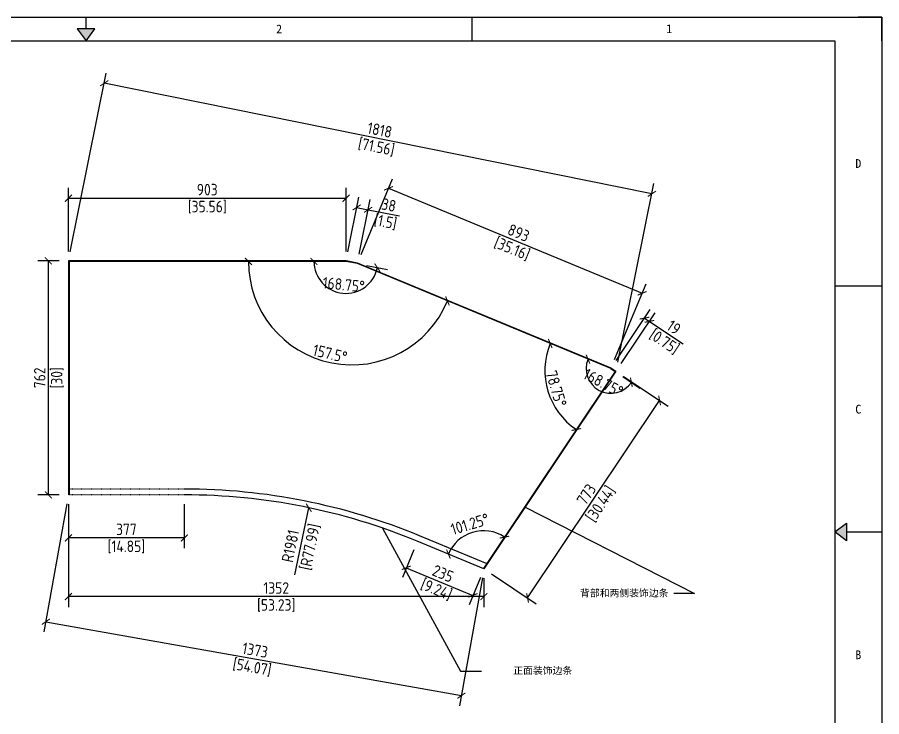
# Model space of a CAD drawing. Header units: inches. Extents: x 777 to 31414, y -60867 to 2393.
# Drawn here: x 18481 to 21294, y -54672 to -52396 of the extents above; entities that cross this region are included whole.
import ezdxf
from ezdxf.enums import TextEntityAlignment as Align

# ---------------------------------------------------------------- set-up
doc = ezdxf.new("R2010")
doc.units = ezdxf.units.IN
doc.header["$LTSCALE"] = 0.605
doc.header["$MEASUREMENT"] = 0
doc.header["$PDMODE"] = 3
doc.header["$PDSIZE"] = 0.25
doc.linetypes.add('ACAD_ISO03W100', pattern=[30, 12, -18])
doc.linetypes.add('DOT', pattern=[0.2, 0.1, -0.1])
doc.layers.get('0').update_dxf_attribs({"linetype": 'CONTINUOUS'})
doc.layers.get('Defpoints').update_dxf_attribs({"linetype": 'CONTINUOUS'})
for name, color, linetype in [('02-05848-001_DXF_TEXT', 7, 'CONTINUOUS'), ('green_dim', 7, 'CONTINUOUS'), ('print', 30, 'CONTINUOUS')]:
    doc.layers.add(name, color=color, linetype=linetype)
doc.layers.add('dim', color=2, linetype='CONTINUOUS', lineweight=9)
doc.styles.add('Dartop', font='')
doc.styles.add('Dartop Text Style', font='gbenor.shx', dxfattribs={"bigfont": 'gbcbig.shx'})
doc.styles.add('hzHT', font='simhei.ttf')
doc.styles.get("Standard").update_dxf_attribs({"font": 'txt', "width": 0.7})
doc.styles.get('Dartop').set_extended_font_data('FangSong_GB2312')
doc.dimstyles.new('Dartop DIM Style', dxfattribs={"dimscale": 15, "dimtxt": 2.5, "dimasz": 1.5, "dimexe": 2.25, "dimexo": 2, "dimtad": 1, "dimdec": 0, "dimdsep": 46, "dimtxsty": 'Dartop Text Style', "dimblk": 'ARCHTICK', "dimcen": 0.09, "dimazin": 2, "dimtfac": 1, "dimtdec": 0, "dimtofl": 0, "dimtmove": 0, "dimatfit": 3, "dimfxl": 0, "dimtolj": 1, "dimtzin": 0, "dimarcsym": 0})
doc.dimstyles.get("Standard").update_dxf_attribs({"dimtxt": 0.1, "dimasz": 0.125, "dimexe": 0.18, "dimexo": 0.0625, "dimgap": 0.09, "dimtad": 0, "dimtih": 1, "dimtoh": 1, "dimdec": 3, "dimzin": 4, "dimdsep": 46, "dimtxsty": 'Standard', "dimblk": '_FILLED', "dimblk1": '_FILLED', "dimblk2": '_FILLED', "dimcen": 0.09, "dimadec": 0, "dimazin": 0, "dimtol": 1, "dimtp": 0.008, "dimtm": 0.008, "dimtfac": 1, "dimtdec": 3, "dimtofl": 0, "dimtmove": 0, "dimatfit": 3, "dimldrblk": '_FILLED', "dimfxl": 0, "dimtolj": 1, "dimtzin": 4, "dimarcsym": 0})

# ---------------------------------------------------------------- blocks, each defined once
blk = doc.blocks.new('*U4')
at = {"color": 254, "linetype": 'Continuous', "extrusion": (0, 0, -1)}
for points in [[(-33.167, 11), (-33, 11), (-33.25, 11.188)], [(-33.167, 11), (-33.25, 11.188), (-33.25, 10.812)], [(-33.167, 11), (-33.25, 10.812), (-33, 11)]]:
    blk.add_solid(points, dxfattribs=at)
blk = doc.blocks.new('*U6')
at = {"color": 254, "linetype": 'Continuous'}
for points in [[(17, 21.667), (17.188, 21.75), (16.812, 21.75)], [(17, 21.667), (16.812, 21.75), (17, 21.5)], [(17, 21.667), (17, 21.5), (17.188, 21.75)]]:
    blk.add_solid(points, dxfattribs=at)
blk = doc.blocks.new('_ArchTick')
at = {"color": 0, "linetype": 'ByBlock', "const_width": 0.15}
blk.add_lwpolyline([(-0.5, -0.5), (0.5, 0.5)], dxfattribs=at)
blk = doc.blocks.new('*D346')
at = {"layer": 'Defpoints', "color": 0}
for p in [(18582.1, -53188.1), (18647.3, -53188.1), (18647.3, -53950.1)]:
    blk.add_point(p, dxfattribs=at)
at = {"layer": 'dim', "color": 0, "lineweight": -2}
for p, q in [((18617.3, -53188.1), (18548.3, -53188.1)), ((18582.1, -53950.1), (18582.1, -53188.1)), ((18617.3, -53950.1), (18548.3, -53950.1))]:
    blk.add_line(p, q, dxfattribs=at)
at = {"layer": 'dim', "color": 0, "lineweight": -2, "xscale": 22.5, "yscale": 22.5, "zscale": 22.5}
for p, rotation in [((18582.1, -53188.1), 90), ((18582.1, -53950.1), 270)]:
    blk.add_blockref('_ArchTick', p, dxfattribs=dict(at, rotation=rotation))
at = {"layer": 'dim', "color": 0, "char_height": 37.5, "attachment_point": 5, "rotation": 90, "style": 'Dartop Text Style'}
for s, insert in [('\\A1;762', (18554, -53569.1)), ('\\A1;[30]', (18611, -53569.1))]:
    blk.add_mtext(s, dxfattribs=dict(at, insert=insert))
blk = doc.blocks.new('*D347')
at = {"layer": 'Defpoints', "color": 0}
for p in [(19550.6, -52984.6), (18647.3, -53188.1), (19550.6, -53188.1)]:
    blk.add_point(p, dxfattribs=at)
at = {"layer": 'dim', "color": 0, "lineweight": -2}
for p, q in [((18647.3, -53158.1), (18647.3, -52950.9)), ((19550.6, -53158.1), (19550.6, -52950.9)), ((18647.3, -52984.6), (19550.6, -52984.6))]:
    blk.add_line(p, q, dxfattribs=at)
at = {"layer": 'dim', "color": 0, "lineweight": -2, "xscale": 22.5, "yscale": 22.5, "zscale": 22.5, "rotation": 180}
blk.add_blockref('_ArchTick', (18647.3, -52984.6), dxfattribs=at)
at = {"layer": 'dim', "color": 0, "lineweight": -2, "xscale": 22.5, "yscale": 22.5, "zscale": 22.5}
blk.add_blockref('_ArchTick', (19550.6, -52984.6), dxfattribs=at)
at = {"layer": 'dim', "color": 0, "char_height": 37.5, "attachment_point": 5, "style": 'Dartop Text Style'}
for s, insert in [('\\A1;903', (19099, -52956.5)), ('\\A1;[35.56]', (19099, -53013.5))]:
    blk.add_mtext(s, dxfattribs=dict(at, insert=insert))
blk = doc.blocks.new('*D348')
at = {"layer": 'Defpoints', "color": 0}
for p in [(19622.6, -53021.9), (19550.6, -53188.1), (19588, -53195.5)]:
    blk.add_point(p, dxfattribs=at)
at = {"layer": 'dim', "color": 0, "lineweight": -2}
for p, q in [((19556.5, -53158.7), (19591.8, -52981.3)), ((19593.9, -53166.1), (19629.1, -52988.8)), ((19585.2, -53014.4), (19622.6, -53021.9)), ((19622.6, -53021.9), (19724.3, -53042.1))]:
    blk.add_line(p, q, dxfattribs=at)
at = {"layer": 'dim', "color": 0, "lineweight": -2, "xscale": 22.5, "yscale": 22.5, "zscale": 22.5}
for p, rotation in [((19585.2, -53014.4), 168.7500010439775), ((19622.6, -53021.9), 348.7500010439775)]:
    blk.add_blockref('_ArchTick', p, dxfattribs=dict(at, rotation=rotation))
at = {"layer": 'dim', "color": 0, "char_height": 37.5, "attachment_point": 5, "rotation": 348.75, "style": 'Dartop Text Style'}
for s, insert in [('\\A1;38', (19690, -53006.6)), ('\\A1;[1.5]', (19678.8, -53062.5))]:
    blk.add_mtext(s, dxfattribs=dict(at, insert=insert))
blk = doc.blocks.new('*D349')
at = {"layer": 'Defpoints', "color": 0}
for p in [(19588, -53195.5), (20513.9, -53294), (20413.1, -53537.3)]:
    blk.add_point(p, dxfattribs=at)
at = {"layer": 'dim', "color": 0, "lineweight": -2}
for p, q in [((19599.5, -53167.8), (19701.7, -52921.1)), ((19688.8, -52952.2), (20513.9, -53294)), ((20424.6, -53509.6), (20526.8, -53262.8))]:
    blk.add_line(p, q, dxfattribs=at)
at = {"layer": 'dim', "color": 0, "lineweight": -2, "xscale": 22.5, "yscale": 22.5, "zscale": 22.5}
for p, rotation in [((19688.8, -52952.2), 157.5000008991151), ((20513.9, -53294), 337.5000008991152)]:
    blk.add_blockref('_ArchTick', p, dxfattribs=dict(at, rotation=rotation))
at = {"layer": 'dim', "color": 0, "char_height": 37.5, "attachment_point": 5, "rotation": 337.5, "style": 'Dartop Text Style'}
for s, insert in [('\\A1;893', (20112.1, -53097.1)), ('\\A1;[35.16]', (20090.3, -53149.8))]:
    blk.add_mtext(s, dxfattribs=dict(at, insert=insert))
blk = doc.blocks.new('*D350')
at = {"layer": 'Defpoints', "color": 0}
for p in [(20537.6, -53385.3), (20413.1, -53537.3), (20429, -53547.9)]:
    blk.add_point(p, dxfattribs=at)
at = {"layer": 'dim', "color": 0, "lineweight": -2}
for p, q in [((20429.8, -53512.4), (20540.5, -53346.6)), ((20445.6, -53522.9), (20556.4, -53357.2)), ((20521.8, -53374.7), (20537.6, -53385.3)), ((20537.6, -53385.3), (20647.3, -53458.5))]:
    blk.add_line(p, q, dxfattribs=at)
at = {"layer": 'dim', "color": 0, "lineweight": -2, "xscale": 22.5, "yscale": 22.5, "zscale": 22.5}
for p, rotation in [((20521.8, -53374.7), 146.2500470984714), ((20537.6, -53385.3), 326.2500470984714)]:
    blk.add_blockref('_ArchTick', p, dxfattribs=dict(at, rotation=rotation))
at = {"layer": 'dim', "color": 0, "char_height": 37.5, "attachment_point": 5, "rotation": 326.25, "style": 'Dartop Text Style'}
for s, insert in [('\\A1;19', (20617.4, -53404.8)), ('\\A1;[0.75]', (20585.8, -53452.2))]:
    blk.add_mtext(s, dxfattribs=dict(at, insert=insert))
blk = doc.blocks.new('*D351')
at = {"layer": 'Defpoints', "color": 0}
for p in [(20429, -53547.9), (20570.8, -53642.7), (19999.4, -54190.7)]:
    blk.add_point(p, dxfattribs=at)
at = {"layer": 'dim', "color": 0, "lineweight": -2}
for p, q in [((20453.9, -53564.6), (20598.9, -53661.4)), ((20141.3, -54285.5), (20570.8, -53642.7)), ((20024.4, -54207.4), (20169.3, -54304.2))]:
    blk.add_line(p, q, dxfattribs=at)
at = {"layer": 'dim', "color": 0, "lineweight": -2, "xscale": 22.5, "yscale": 22.5, "zscale": 22.5}
for p, rotation in [((20570.8, -53642.7), 56.25000338665104), ((20141.3, -54285.5), 236.250003386651)]:
    blk.add_blockref('_ArchTick', p, dxfattribs=dict(at, rotation=rotation))
at = {"layer": 'dim', "color": 0, "char_height": 37.5, "attachment_point": 5, "rotation": 56.25, "style": 'Dartop Text Style'}
for s, insert in [('\\A1;773', (20332.7, -53948.5)), ('\\A1;[30.44]', (20380.1, -53980.1))]:
    blk.add_mtext(s, dxfattribs=dict(at, insert=insert))
blk = doc.blocks.new('*D352')
at = {"layer": 'Defpoints', "color": 0}
for p in [(18647.3, -53950.1), (19999.4, -54190.7), (19926, -54603.5)]:
    blk.add_point(p, dxfattribs=at)
at = {"layer": 'dim', "color": 0, "lineweight": -2}
for p, q in [((18642, -53979.6), (18567.9, -54396.1)), ((19994.2, -54220.3), (19920.1, -54636.7)), ((18573.8, -54362.8), (19926, -54603.5))]:
    blk.add_line(p, q, dxfattribs=at)
at = {"layer": 'dim', "color": 0, "lineweight": -2, "xscale": 22.5, "yscale": 22.5, "zscale": 22.5}
for p, rotation in [((18573.8, -54362.8), 169.9090096943401), ((19926, -54603.5), 349.9090096943401)]:
    blk.add_blockref('_ArchTick', p, dxfattribs=dict(at, rotation=rotation))
at = {"layer": 'dim', "color": 0, "char_height": 37.5, "attachment_point": 5, "rotation": 349.909, "style": 'Dartop Text Style'}
for s, insert in [('\\A1;1373', (19254.8, -54455.5)), ('\\A1;[54.07]', (19244.8, -54511.6))]:
    blk.add_mtext(s, dxfattribs=dict(at, insert=insert))
blk = doc.blocks.new('*D353')
at = {"layer": 'Defpoints', "color": 0}
for p in [(18647.3, -53950.1), (19999.4, -54190.7), (18647.3, -54281.2)]:
    blk.add_point(p, dxfattribs=at)
at = {"layer": 'dim', "color": 0, "lineweight": -2}
for p, q in [((18647.3, -53980.1), (18647.3, -54315)), ((19999.4, -54220.7), (19999.4, -54315)), ((19999.4, -54281.2), (18647.3, -54281.2))]:
    blk.add_line(p, q, dxfattribs=at)
at = {"layer": 'dim', "color": 0, "lineweight": -2, "xscale": 22.5, "yscale": 22.5, "zscale": 22.5, "rotation": 180}
blk.add_blockref('_ArchTick', (18647.3, -54281.2), dxfattribs=at)
at = {"layer": 'dim', "color": 0, "lineweight": -2, "xscale": 22.5, "yscale": 22.5, "zscale": 22.5}
blk.add_blockref('_ArchTick', (19999.4, -54281.2), dxfattribs=at)
at = {"layer": 'dim', "color": 0, "char_height": 37.5, "attachment_point": 5, "style": 'Dartop Text Style'}
for s, insert in [('\\A1;1352', (19323.4, -54253.1)), ('\\A1;[53.23]', (19323.4, -54310.1))]:
    blk.add_mtext(s, dxfattribs=dict(at, insert=insert))
blk = doc.blocks.new('*D354')
at = {"layer": 'Defpoints', "color": 0}
for p in [(19429.5, -53991.9), (19024.4, -55931.1)]:
    blk.add_point(p, dxfattribs=at)
at = {"layer": 'dim', "color": 0, "lineweight": -2}
blk.add_line((19383.8, -54210.6), (19429.5, -53991.9), dxfattribs=at)
at = {"layer": 'dim', "color": 0, "lineweight": -2, "xscale": 22.5, "yscale": 22.5, "zscale": 22.5, "rotation": 78.20111305977805}
blk.add_blockref('_ArchTick', (19429.5, -53991.9), dxfattribs=at)
at = {"layer": 'dim', "color": 0, "insert": (19402.1, -54123.3), "char_height": 37.5, "attachment_point": 5, "rotation": 78.2011, "style": 'Dartop Text Style'}
blk.add_mtext('\\A1;R1981\\P [R77.99]', dxfattribs=at)
blk = doc.blocks.new('*D355')
at = {"layer": 'Defpoints', "color": 0}
for p in [(19782.5, -54100.9), (19999.4, -54190.7), (19963.7, -54277)]:
    blk.add_point(p, dxfattribs=at)
at = {"layer": 'dim', "color": 0, "lineweight": -2}
for p, q in [((19771.1, -54128.6), (19733.9, -54218.4)), ((19746.8, -54187.2), (19963.7, -54277)), ((19988, -54218.4), (19950.8, -54308.2))]:
    blk.add_line(p, q, dxfattribs=at)
at = {"layer": 'dim', "color": 0, "lineweight": -2, "xscale": 22.5, "yscale": 22.5, "zscale": 22.5}
for p, rotation in [((19746.8, -54187.2), 157.5000009074679), ((19963.7, -54277), 337.5000009074679)]:
    blk.add_blockref('_ArchTick', p, dxfattribs=dict(at, rotation=rotation))
at = {"layer": 'dim', "color": 0, "char_height": 37.5, "attachment_point": 5, "rotation": 337.5, "style": 'Dartop Text Style'}
for s, insert in [('\\A1;235', (19866, -54206.1)), ('\\A1;[9.24]', (19844.2, -54258.8))]:
    blk.add_mtext(s, dxfattribs=dict(at, insert=insert))
blk = doc.blocks.new('*D356')
at = {"layer": 'Defpoints', "color": 0}
for p in [(18647.3, -53950.1), (19024.4, -53950.1), (18647.3, -54090.3)]:
    blk.add_point(p, dxfattribs=at)
at = {"layer": 'dim', "color": 0, "lineweight": -2}
for p, q in [((18647.3, -53980.1), (18647.3, -54124)), ((19024.4, -53980.1), (19024.4, -54124)), ((19024.4, -54090.3), (18647.3, -54090.3))]:
    blk.add_line(p, q, dxfattribs=at)
at = {"layer": 'dim', "color": 0, "lineweight": -2, "xscale": 22.5, "yscale": 22.5, "zscale": 22.5}
for p, rotation in [((18647.3, -54090.3), 180.0000018209738), ((19024.4, -54090.3), 1.820973851707208e-06)]:
    blk.add_blockref('_ArchTick', p, dxfattribs=dict(at, rotation=rotation))
at = {"layer": 'dim', "color": 0, "char_height": 37.5, "attachment_point": 5, "rotation": 0, "style": 'Dartop Text Style'}
for s, insert in [('\\A1;377', (18835.9, -54062.2)), ('\\A1;[14.85]', (18835.9, -54119.2))]:
    blk.add_mtext(s, dxfattribs=dict(at, insert=insert))
blk = doc.blocks.new('*D357')
at = {"layer": 'Defpoints', "color": 0}
for p in [(20426.2, -53548.4), (19997.6, -54066.8), (19782.5, -54100.9), (19997.8, -54189.6), (19999.4, -54190.7)]:
    blk.add_point(p, dxfattribs=at)
at = {"layer": 'dim', "color": 0, "lineweight": -2}
blk.add_arc((19997.6, -54189.9), 123.1, 56.25, 157.5, dxfattribs=at)
at = {"layer": 'dim', "color": 0, "lineweight": -2, "xscale": 22.5, "yscale": 22.5, "zscale": 22.5}
for p, rotation in [((20066, -54087.6), 326.2500033866513), ((19883.8, -54142.8), 247.5000009074683)]:
    blk.add_blockref('_ArchTick', p, dxfattribs=dict(at, rotation=rotation))
at = {"layer": 'dim', "color": 0, "insert": (19953.6, -54045.2), "char_height": 37.5, "attachment_point": 5, "rotation": 16.875, "style": 'Dartop Text Style'}
blk.add_mtext('\\A1;101.25°', dxfattribs=at)
blk = doc.blocks.new('*D359')
at = {"layer": 'Defpoints', "color": 0}
for p in [(18649.3, -53190.1), (19550.4, -53190.1), (19587.4, -53197.4), (19656.8, -53515.3), (20412.2, -53539.1)]:
    blk.add_point(p, dxfattribs=at)
at = {"layer": 'dim', "color": 0, "lineweight": -2}
blk.add_arc((19569.7, -53190.1), 336.7, 180, 337.5, dxfattribs=at)
at = {"layer": 'dim', "color": 0, "lineweight": -2, "xscale": 22.5, "yscale": 22.5, "zscale": 22.5}
for p, rotation in [((19233, -53190.1), 90.0000008991155), ((19880.7, -53318.9), 67.50000089911606)]:
    blk.add_blockref('_ArchTick', p, dxfattribs=dict(at, rotation=rotation))
at = {"layer": 'dim', "color": 0, "insert": (19498.6, -53490.3), "char_height": 37.5, "attachment_point": 5, "rotation": 346.6745, "style": 'Dartop Text Style'}
blk.add_mtext('\\A1;157.5°', dxfattribs=at)
blk = doc.blocks.new('*D360')
at = {"layer": 'Defpoints', "color": 0}
for p in [(19587.4, -53197.4), (20412.2, -53539.1), (20426.2, -53548.4), (20198.1, -53560.7), (19997.8, -54189.6)]:
    blk.add_point(p, dxfattribs=at)
at = {"layer": 'dim', "color": 0, "lineweight": -2}
blk.add_arc((20428.1, -53545.6), 230.5, 157.5, 236.25, dxfattribs=at)
at = {"layer": 'dim', "color": 0, "lineweight": -2, "xscale": 22.5, "yscale": 22.5, "zscale": 22.5}
for p, rotation in [((20215.1, -53457.4), 67.50000089911616), ((20300, -53737.3), 326.2500033866508)]:
    blk.add_blockref('_ArchTick', p, dxfattribs=dict(at, rotation=rotation))
at = {"layer": 'dim', "color": 0, "insert": (20234.4, -53604.4), "char_height": 37.5, "attachment_point": 5, "rotation": 286.875, "style": 'Dartop Text Style'}
blk.add_mtext('\\A1;78.75°', dxfattribs=at)
blk = doc.blocks.new('*D361')
at = {"layer": 'Defpoints', "color": 0}
for p in [(18649.3, -53190.1), (19550.4, -53190.1), (19550.4, -53190.1), (19587.4, -53197.4), (19492.6, -53276.6)]:
    blk.add_point(p, dxfattribs=at)
at = {"layer": 'dim', "color": 0, "lineweight": -2}
blk.add_line((19616.9, -53203.3), (19685.6, -53217), dxfattribs=at)
blk.add_arc((19550.4, -53190.1), 104.1, 180, 348.75, dxfattribs=at)
at = {"layer": 'dim', "color": 0, "lineweight": -2, "xscale": 22.5, "yscale": 22.5, "zscale": 22.5}
for p, rotation in [((19446.4, -53190.1), 90.00000089911494), ((19652.5, -53210.4), 78.75000104398242)]:
    blk.add_blockref('_ArchTick', p, dxfattribs=dict(at, rotation=rotation))
at = {"layer": 'dim', "color": 0, "insert": (19543, -53265.7), "char_height": 37.5, "attachment_point": 5, "rotation": 354.375, "style": 'Dartop Text Style'}
blk.add_mtext('\\A1;168.75°', dxfattribs=at)
blk = doc.blocks.new('*D362')
at = {"layer": 'Defpoints', "color": 0}
for p in [(19587.4, -53197.4), (20412.2, -53539.1), (20412.2, -53539.1), (20426.2, -53548.4), (20345.4, -53583.7)]:
    blk.add_point(p, dxfattribs=at)
at = {"layer": 'dim', "color": 0, "lineweight": -2}
blk.add_line((20451.1, -53565.1), (20507, -53602.4), dxfattribs=at)
blk.add_arc((20412.2, -53539.1), 80.3, 157.5, 326.25, dxfattribs=at)
at = {"layer": 'dim', "color": 0, "lineweight": -2, "xscale": 22.5, "yscale": 22.5, "zscale": 22.5}
for p, rotation in [((20338, -53508.3), 67.50000089911644), ((20479, -53583.7), 56.2500470984553)]:
    blk.add_blockref('_ArchTick', p, dxfattribs=dict(at, rotation=rotation))
at = {"layer": 'dim', "color": 0, "insert": (20387.6, -53585.1), "char_height": 37.5, "attachment_point": 5, "rotation": 331.875, "style": 'Dartop Text Style'}
blk.add_mtext('\\A1;168.75°', dxfattribs=at)
blk = doc.blocks.new('*D363')
at = {"layer": 'Defpoints', "color": 0}
for p in [(18764, -52610.2), (18647.3, -53188.1), (20429, -53547.9)]:
    blk.add_point(p, dxfattribs=at)
at = {"layer": 'dim', "color": 0, "lineweight": -2}
for p, q in [((18653.2, -53158.7), (18770.7, -52577.1)), ((20545.7, -52970), (18764, -52610.2)), ((20434.9, -53518.5), (20552.4, -52936.9))]:
    blk.add_line(p, q, dxfattribs=at)
at = {"layer": 'dim', "color": 0, "lineweight": -2, "xscale": 22.5, "yscale": 22.5, "zscale": 22.5}
for p, rotation in [((18764, -52610.2), 168.5831896667349), ((20545.7, -52970), 348.5831896667349)]:
    blk.add_blockref('_ArchTick', p, dxfattribs=dict(at, rotation=rotation))
at = {"layer": 'dim', "color": 0, "char_height": 37.5, "attachment_point": 5, "rotation": 348.5832, "style": 'Dartop Text Style'}
for s, insert in [('\\A1;1818', (19660.4, -52762.5)), ('\\A1;[71.56]', (19649.1, -52818.4))]:
    blk.add_mtext(s, dxfattribs=dict(at, insert=insert))
blk = doc.blocks.new('_FILLED')
at = {"color": 0, "linetype": 'ByBlock'}
blk.add_solid([(0, 0), (-1, 0.16), (-1, -0.16)], dxfattribs=at)

msp = doc.modelspace()

# ---------------------------------------------------------------- linework, layer by layer
at = {"color": 0, "linetype": 'DOT'}
for p, q in [((16456.21, -52395.56), (21217.44, -52395.56)), ((21293.59, -52471.7), (21293.59, -55669.77))]:
    msp.add_line(p, q, dxfattribs=at)
at = {"color": 0}
for p, q in [((18704.68, -52433.63), (18704.68, -52395.56)), ((19961.06, -52471.7), (19961.06, -52395.56)), ((21293.59, -52395.56), (21217.44, -52395.56)), ((21293.59, -52471.7), (21293.59, -52395.56)), ((16608.5, -52471.7), (21141.3, -52471.7)), ((21141.3, -52471.7), (21141.3, -55669.77)), ((21293.59, -53271.22), (21141.3, -53271.22)), ((21179.37, -54070.73), (21293.59, -54070.73))]:
    msp.add_line(p, q, dxfattribs=at)
at = {"color": 0, "ltscale": 0.2}
for p, q in [((19550.63, -53188.09), (18647.29, -53188.09)), ((19550.44, -53190.09), (18649.29, -53190.09))]:
    msp.add_line(p, q, dxfattribs=at)
for p, q in [((19587.43, -53197.45), (19550.44, -53190.09)), ((19588.01, -53195.53), (19550.63, -53188.09)), ((20412.18, -53539.07), (20426.19, -53548.44)), ((20413.13, -53537.3), (20428.97, -53547.89))]:
    msp.add_line(p, q)
at = {"color": 0}
for points in [[(18704.68, -52471.7), (18733.23, -52433.63), (18676.12, -52433.63), (18704.68, -52471.7)], [(21141.3, -54070.73), (21179.37, -54042.18), (21179.37, -54099.29), (21141.3, -54070.73)]]:
    msp.add_lwpolyline(points, close=True, dxfattribs=at)
at = {"layer": 'green_dim'}
for p, q in [((18647.29, -53188.09), (18647.29, -53950.09)), ((18649.29, -53190.09), (18649.29, -53950.09)), ((20426.19, -53548.44), (19997.77, -54189.62)), ((20428.97, -53547.89), (19999.44, -54190.73)), ((20010.23, -54174.58), (19789.83, -54083.29)), ((19999.44, -54190.73), (19782.54, -54100.89))]:
    msp.add_line(p, q, dxfattribs=at)
at = {"layer": 'green_dim', "color": 0, "ltscale": 0.2}
for p, q in [((20412.18, -53539.07), (19587.43, -53197.45)), ((20413.13, -53537.3), (19588.01, -53195.53))]:
    msp.add_line(p, q, dxfattribs=at)
at = {"layer": 'green_dim', "color": 0, "linetype": 'ACAD_ISO03W100', "ltscale": 0.2}
for p, q in [((19024.45, -53931.04), (18649.29, -53931.04)), ((19024.45, -53950.09), (18647.29, -53950.09))]:
    msp.add_line(p, q, dxfattribs=at)
at = {"layer": 'green_dim'}
for radius in [2000.05, 1981]:
    msp.add_arc((19024.45, -55931.09), radius, 67.5, 90, dxfattribs=at)
at = {"layer": 'print'}
msp.add_lwpolyline([(16456.21, -52395.56), (21293.59, -52395.56), (21293.59, -55745.91), (16456.21, -55745.91)], close=True, dxfattribs=at)

# ---------------------------------------------------------------- block references
at = {"color": 0, "linetype": 'Continuous', "xscale": 152.2888407109637, "yscale": 152.2888407109637, "zscale": 152.2888407109637}
for name in ['*U6', '*U4']:
    msp.add_blockref(name, (16115.77, -55745.91), dxfattribs=at)

# ---------------------------------------------------------------- texts
at = {"color": 0, "style": 'Dartop'}
for s, p in [('2', (19332.87, -52433.63)), ('1', (20602.27, -52432.72)), ('D', (21217.44, -52871.46)), ('C', (21217.44, -53670.98)), ('B', (21217.44, -54470.49))]:
    msp.add_text(s, height=28.55, dxfattribs=at).set_placement(p, align=Align.MIDDLE_CENTER)
at = {"layer": 'dim', "color": 0, "style": 'hzHT'}
for s, p in [('背部和两侧装饰边条', (20455.99, -54269.55)), ('正面装饰边条', (20190.82, -54521.73))]:
    msp.add_text(s, height=22.843, dxfattribs=at).set_placement(p, align=Align.MIDDLE_CENTER)

# ---------------------------------------------------------------- dimensions: what is measured, and where the dimension line sits
at = {"layer": 'dim'}
for p1, p2, distance, picture, middle in [((20428.97, -53547.89), (18647.29, -53188.09), -589.59, '*D363', (19654.83, -52790.07)), ((19588.01, -53195.53), (20413.13, -53537.3), 263.34, '*D349', (20101.34, -53123.12)), ((19550.63, -53188.09), (19588.01, -53195.53), 177.08, '*D348', (19684.47, -53034.17)), ((20413.13, -53537.3), (20428.97, -53547.89), 195.59, '*D350', (20601.81, -53428.14)), ((19999.44, -54190.73), (20428.97, -53547.89), -170.58, '*D351', (20356.04, -53964.08)), ((18647.29, -53950.09), (19999.44, -54190.73), -419.23, '*D352', (19249.91, -54483.15)), ((19024.45, -53950.09), (18647.29, -53950.09), 140.2, '*D356', (18835.87, -54090.29)), ((19782.54, -54100.89), (19999.44, -54190.73), -93.4, '*D355', (19855.24, -54232.1))]:
    dim = msp.add_aligned_dim(p1=p1, p2=p2, distance=distance, dimstyle='Dartop DIM Style', override={"dimpost": '\\X'}, dxfattribs=at)
    dim.commit()
    dim.dimension.update_dxf_attribs({"geometry": picture, "text_midpoint": middle})
for base, p1, p2, picture, middle in [((19550.63, -52984.64), (18647.29, -53188.09), (19550.63, -53188.09), '*D347', (19098.96, -52984.64)), ((18647.29, -54281.22), (19999.44, -54190.73), (18647.29, -53950.09), '*D353', (19323.36, -54281.22))]:
    dim = msp.add_linear_dim(base=base, p1=p1, p2=p2, dimstyle='Dartop DIM Style', override={"dimpost": '\\X'}, dxfattribs=at)
    dim.commit()
    dim.dimension.update_dxf_attribs({"geometry": picture, "text_midpoint": middle})
dim = msp.add_linear_dim(base=(18582.1, -53188.09), p1=(18647.29, -53950.09), p2=(18647.29, -53188.09), angle=90, dimstyle='Dartop DIM Style', override={"dimpost": '\\X'}, dxfattribs=at)
dim.commit()
dim.dimension.update_dxf_attribs({"geometry": '*D346', "text_midpoint": (18582.1, -53569.09)})
dim = msp.add_angular_dim_2l(base=(19656.8, -53515.27), line1=((20412.18, -53539.07), (19587.43, -53197.45)), line2=((19550.44, -53190.09), (18649.29, -53190.09)), dimstyle='Dartop DIM Style', override={"dimpost": '\\X'}, dxfattribs=at)
dim.commit()
dim.dimension.update_dxf_attribs({"geometry": '*D359', "text_midpoint": (19492.07, -53517.68), "dimtype": 162})
for base, line1, line2, picture, middle in [((19492.62, -53276.62), ((19587.43, -53197.45), (19550.44, -53190.09)), ((19550.44, -53190.09), (18649.29, -53190.09)), '*D361', (19542.99, -53265.67)), ((20198.07, -53560.72), ((20412.18, -53539.07), (19587.43, -53197.45)), ((20426.19, -53548.44), (19997.77, -54189.62)), '*D360', (20234.41, -53604.39)), ((20345.4024, -53583.6894), ((20412.1778, -53539.0715), (20426.1945, -53548.4372)), ((20412.1778, -53539.0715), (19587.428, -53197.449)), '*D362', (20387.5779, -53585.0946)), ((19997.55, -54066.81), ((20426.19, -53548.44), (19997.77, -54189.62)), ((19999.44, -54190.73), (19782.54, -54100.89)), '*D357', (19953.64, -54045.2))]:
    dim = msp.add_angular_dim_2l(base=base, line1=line1, line2=line2, dimstyle='Dartop DIM Style', override={"dimpost": '\\X'}, dxfattribs=at)
    dim.commit()
    dim.dimension.update_dxf_attribs({"geometry": picture, "text_midpoint": middle})
dim = msp.add_radius_dim(center=(19024.45, -55931.09), mpoint=(19429.51, -53991.95), dimstyle='Dartop DIM Style', override={"dimpost": '\\X'}, dxfattribs=at)
dim.commit()
dim.dimension.update_dxf_attribs({"geometry": '*D354', "text_midpoint": (19402.08, -54123.28), "dimtype": 164})

# ---------------------------------------------------------------- leaders
at = {"layer": '02-05848-001_DXF_TEXT', "color": 2, "linetype": 'Continuous'}
for points in [[(20133.68, -53989.82), (20684.98, -54270.6), (20617.48, -54270.6)], [(19669.13, -54057.93), (19923.46, -54523.77), (19990.96, -54523.77)]]:
    msp.add_leader(points, dimstyle='Standard', override={"dimtad": 0}, dxfattribs=at)

doc.saveas('drawing.dxf')
